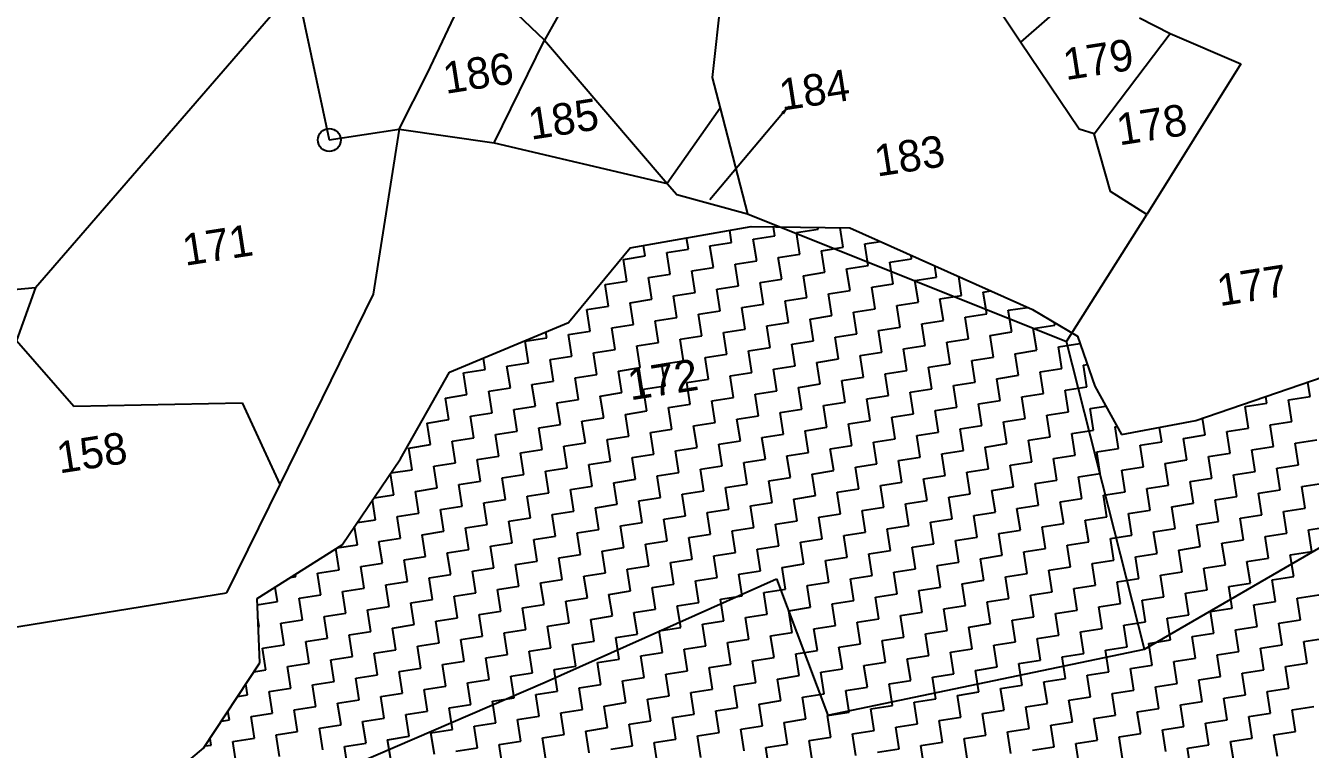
# Model space of a CAD drawing. Header units: metres. Extents: x 288488 to 290462, y 1999122 to 2001536.
# Drawn here: x 289636.4 to 289927.2, y 2000013.4 to 2000177.1 of the extents above; entities that cross this region are included whole.
import ezdxf
from ezdxf.enums import TextEntityAlignment as Align

# ---------------------------------------------------------------- set-up
doc = ezdxf.new("R2010")
doc.units = ezdxf.units.M
doc.header["$MEASUREMENT"] = 0
for name, color, linetype in [('POLY_HATCH', 12, 'Continuous'), ('POLY_PARCEL', 6, 'Continuous'), ('TEXT_PARCEL', 7, 'Continuous')]:
    doc.layers.add(name, color=color, linetype=linetype)
doc.styles.add('TEXT_MAP', font='')
doc.styles.get('TEXT_MAP').set_extended_font_data('Kruti Dev 050')

msp = doc.modelspace()

# ---------------------------------------------------------------- linework, layer by layer
msp.add_line((289807.75, 2000157.26), (289791.3, 2000137.7))
msp.add_circle((289705.14, 2000151.24), 2.58)
msp.add_solid([(289807.44, 2000157.52), (289809.31, 2000159.11), (289808.06, 2000157)])
at = {"layer": 'POLY_HATCH'}
for p, q in [((289773.21, 2000126.86), (289800.66, 2000131.68)), ((289800.66, 2000131.68), (289822.94, 2000131.35)), ((289822.94, 2000131.35), (289864.31, 2000112.87)), ((289759.3, 2000109.9), (289773.21, 2000126.86)), ((289864.31, 2000112.87), (289874.46, 2000106.86)), ((289732.32, 2000098.66), (289759.3, 2000109.9)), ((289874.46, 2000106.86), (289878.39, 2000095.55)), ((289721.27, 2000079.06), (289732.32, 2000098.66)), ((289901.29, 2000087.74), (289930.11, 2000097.64)), ((289878.39, 2000095.55), (289884.43, 2000084.57)), ((289884.43, 2000084.57), (289901.29, 2000087.74)), ((289708.03, 2000059.66), (289721.27, 2000079.06)), ((289688.78, 2000047.45), (289708.03, 2000059.66)), ((289689.42, 2000032.92), (289688.78, 2000047.45)), ((289676.7, 2000013.6), (289689.42, 2000032.92)), ((289656.53, 1999996.92), (289676.7, 2000013.6))]:
    msp.add_line(p, q, dxfattribs=at)
at = {"layer": 'POLY_HATCH', "linetype": 'Continuous'}
for p, q in [((289796.21, 2000128.04), (289795.78, 2000130.82)), ((289806.01, 2000129.56), (289805.7, 2000131.6)), ((289810.92, 2000130.33), (289815.82, 2000131.09)), ((289815.82, 2000131.09), (289815.76, 2000131.46)), ((289821.48, 2000126.95), (289820.79, 2000131.38)), ((289786.41, 2000126.51), (289786.01, 2000129.11)), ((289791.31, 2000127.27), (289796.21, 2000128.04)), ((289801.11, 2000128.8), (289806.01, 2000129.56)), ((289801.88, 2000123.9), (289801.11, 2000128.8)), ((289811.68, 2000125.42), (289810.92, 2000130.33)), ((289826.38, 2000127.71), (289829.87, 2000128.26)), ((289827.14, 2000122.81), (289826.38, 2000127.71)), ((289771.71, 2000124.22), (289776.61, 2000124.99)), ((289776.61, 2000124.99), (289776.23, 2000127.39)), ((289781.51, 2000125.75), (289786.41, 2000126.51)), ((289782.27, 2000120.85), (289781.51, 2000125.75)), ((289792.07, 2000122.37), (289791.31, 2000127.27)), ((289806.78, 2000124.66), (289811.68, 2000125.42)), ((289807.54, 2000119.76), (289806.78, 2000124.66)), ((289816.58, 2000126.19), (289821.48, 2000126.95)), ((289817.34, 2000121.29), (289816.58, 2000126.19)), ((289836.95, 2000124.34), (289836.82, 2000125.15)), ((289772.47, 2000119.32), (289771.71, 2000124.22)), ((289787.17, 2000121.61), (289792.07, 2000122.37)), ((289796.98, 2000123.14), (289801.88, 2000123.9)), ((289797.74, 2000118.24), (289796.98, 2000123.14)), ((289822.24, 2000122.05), (289827.14, 2000122.81)), ((289823.01, 2000117.15), (289822.24, 2000122.05)), ((289832.04, 2000123.58), (289836.95, 2000124.34)), ((289832.81, 2000118.67), (289832.04, 2000123.58)), ((289842.61, 2000120.2), (289842.21, 2000122.74)), ((289767.57, 2000118.56), (289772.47, 2000119.32)), ((289777.37, 2000120.09), (289782.27, 2000120.85)), ((289778.13, 2000115.18), (289777.37, 2000120.09)), ((289787.94, 2000116.71), (289787.17, 2000121.61)), ((289802.64, 2000119), (289807.54, 2000119.76)), ((289803.4, 2000114.1), (289802.64, 2000119)), ((289812.44, 2000120.52), (289817.34, 2000121.29)), ((289813.2, 2000115.62), (289812.44, 2000120.52)), ((289837.71, 2000119.44), (289842.61, 2000120.2)), ((289838.47, 2000114.54), (289837.71, 2000119.44)), ((289848.27, 2000116.06), (289847.61, 2000120.33)), ((289768.33, 2000113.66), (289767.57, 2000118.56)), ((289783.04, 2000115.95), (289787.94, 2000116.71)), ((289783.8, 2000111.05), (289783.04, 2000115.95)), ((289792.84, 2000117.47), (289797.74, 2000118.24)), ((289793.6, 2000112.57), (289792.84, 2000117.47)), ((289818.1, 2000116.39), (289823.01, 2000117.15)), ((289818.87, 2000111.49), (289818.1, 2000116.39)), ((289827.91, 2000117.91), (289832.81, 2000118.67)), ((289828.67, 2000113.01), (289827.91, 2000117.91)), ((289843.37, 2000115.3), (289848.27, 2000116.06)), ((289853.17, 2000116.82), (289854.86, 2000117.09)), ((289853.94, 2000111.92), (289853.17, 2000116.82)), ((289763.43, 2000112.9), (289768.33, 2000113.66)), ((289773.23, 2000114.42), (289778.13, 2000115.18)), ((289774, 2000109.52), (289773.23, 2000114.42)), ((289798.5, 2000113.33), (289803.4, 2000114.1)), ((289799.26, 2000108.43), (289798.5, 2000113.33)), ((289808.3, 2000114.86), (289813.2, 2000115.62)), ((289809.07, 2000109.96), (289808.3, 2000114.86)), ((289833.57, 2000113.77), (289838.47, 2000114.54)), ((289834.33, 2000108.87), (289833.57, 2000113.77)), ((289844.13, 2000110.4), (289843.37, 2000115.3)), ((289858.84, 2000112.69), (289863.19, 2000113.36)), ((289764.19, 2000108), (289763.43, 2000112.9)), ((289778.9, 2000110.28), (289783.8, 2000111.05)), ((289779.66, 2000105.38), (289778.9, 2000110.28)), ((289788.7, 2000111.81), (289793.6, 2000112.57)), ((289789.46, 2000106.91), (289788.7, 2000111.81)), ((289813.97, 2000110.72), (289818.87, 2000111.49)), ((289814.73, 2000105.82), (289813.97, 2000110.72)), ((289823.77, 2000112.25), (289828.67, 2000113.01)), ((289824.53, 2000107.35), (289823.77, 2000112.25)), ((289839.23, 2000109.64), (289844.13, 2000110.4)), ((289849.04, 2000111.16), (289853.94, 2000111.92)), ((289849.8, 2000106.26), (289849.04, 2000111.16)), ((289859.6, 2000107.79), (289858.84, 2000112.69)), ((289754.39, 2000106.47), (289754.19, 2000107.77)), ((289759.29, 2000107.23), (289764.19, 2000108)), ((289760.06, 2000102.33), (289759.29, 2000107.23)), ((289769.1, 2000108.76), (289774, 2000109.52)), ((289769.86, 2000103.86), (289769.1, 2000108.76)), ((289794.36, 2000107.67), (289799.26, 2000108.43)), ((289795.13, 2000102.77), (289794.36, 2000107.67)), ((289804.16, 2000109.2), (289809.07, 2000109.96)), ((289804.93, 2000104.3), (289804.16, 2000109.2)), ((289819.63, 2000106.58), (289824.53, 2000107.35)), ((289829.43, 2000108.11), (289834.33, 2000108.87)), ((289830.19, 2000103.21), (289829.43, 2000108.11)), ((289840, 2000104.73), (289839.23, 2000109.64)), ((289854.7, 2000107.02), (289859.6, 2000107.79)), ((289864.5, 2000108.55), (289869.4, 2000109.31)), ((289865.26, 2000103.65), (289864.5, 2000108.55)), ((289869.4, 2000109.31), (289869.31, 2000109.91)), ((289749.49, 2000105.71), (289754.39, 2000106.47)), ((289750.25, 2000100.81), (289749.49, 2000105.71)), ((289774.76, 2000104.62), (289779.66, 2000105.38)), ((289775.52, 2000099.72), (289774.76, 2000104.62)), ((289784.56, 2000106.15), (289789.46, 2000106.91)), ((289785.32, 2000101.24), (289784.56, 2000106.15)), ((289809.83, 2000105.06), (289814.73, 2000105.82)), ((289810.59, 2000100.16), (289809.83, 2000105.06)), ((289820.39, 2000101.68), (289819.63, 2000106.58)), ((289835.1, 2000103.97), (289840, 2000104.73)), ((289844.9, 2000105.5), (289849.8, 2000106.26)), ((289845.66, 2000100.6), (289844.9, 2000105.5)), ((289855.46, 2000102.12), (289854.7, 2000107.02)), ((289870.17, 2000104.41), (289875.05, 2000105.17)), ((289870.93, 2000099.51), (289870.17, 2000104.41)), ((289740.45, 2000099.28), (289740.05, 2000101.88)), ((289755.16, 2000101.57), (289760.06, 2000102.33)), ((289755.92, 2000096.67), (289755.16, 2000101.57)), ((289764.96, 2000103.09), (289769.86, 2000103.86)), ((289765.72, 2000098.19), (289764.96, 2000103.09)), ((289790.22, 2000102.01), (289795.13, 2000102.77)), ((289790.99, 2000097.11), (289790.22, 2000102.01)), ((289800.03, 2000103.53), (289804.93, 2000104.3)), ((289800.79, 2000098.63), (289800.03, 2000103.53)), ((289815.49, 2000100.92), (289820.39, 2000101.68)), ((289825.29, 2000102.45), (289830.19, 2000103.21)), ((289826.06, 2000097.55), (289825.29, 2000102.45)), ((289835.86, 2000099.07), (289835.1, 2000103.97)), ((289850.56, 2000101.36), (289855.46, 2000102.12)), ((289860.36, 2000102.88), (289865.26, 2000103.65)), ((289861.13, 2000097.98), (289860.36, 2000102.88)), ((289735.55, 2000098.52), (289740.45, 2000099.28)), ((289736.31, 2000093.62), (289735.55, 2000098.52)), ((289745.35, 2000100.04), (289750.25, 2000100.81)), ((289746.12, 2000095.14), (289745.35, 2000100.04)), ((289770.62, 2000098.96), (289775.52, 2000099.72)), ((289771.38, 2000094.06), (289770.62, 2000098.96)), ((289780.42, 2000100.48), (289785.32, 2000101.24)), ((289781.19, 2000095.58), (289780.42, 2000100.48)), ((289795.89, 2000097.87), (289800.79, 2000098.63)), ((289805.69, 2000099.39), (289810.59, 2000100.16)), ((289806.45, 2000094.49), (289805.69, 2000099.39)), ((289816.26, 2000096.02), (289815.49, 2000100.92)), ((289830.96, 2000098.31), (289835.86, 2000099.07)), ((289840.76, 2000099.83), (289845.66, 2000100.6)), ((289841.52, 2000094.93), (289840.76, 2000099.83)), ((289851.32, 2000096.46), (289850.56, 2000101.36)), ((289866.03, 2000098.75), (289870.93, 2000099.51)), ((289866.79, 2000093.85), (289866.03, 2000098.75)), ((289875.83, 2000100.27), (289876.7, 2000100.41)), ((289876.59, 2000095.37), (289875.83, 2000100.27)), ((289751.02, 2000095.9), (289755.92, 2000096.67)), ((289751.78, 2000091), (289751.02, 2000095.9)), ((289760.82, 2000097.43), (289765.72, 2000098.19)), ((289761.58, 2000092.53), (289760.82, 2000097.43)), ((289776.28, 2000094.82), (289781.19, 2000095.58)), ((289786.09, 2000096.34), (289790.99, 2000097.11)), ((289786.85, 2000091.44), (289786.09, 2000096.34)), ((289796.65, 2000092.97), (289795.89, 2000097.87)), ((289811.35, 2000095.26), (289816.26, 2000096.02)), ((289821.16, 2000096.78), (289826.06, 2000097.55)), ((289821.92, 2000091.88), (289821.16, 2000096.78)), ((289831.72, 2000093.41), (289830.96, 2000098.31)), ((289846.42, 2000095.7), (289851.32, 2000096.46)), ((289847.19, 2000090.79), (289846.42, 2000095.7)), ((289856.23, 2000097.22), (289861.13, 2000097.98)), ((289856.99, 2000092.32), (289856.23, 2000097.22)), ((289927.13, 2000093.2), (289926.62, 2000096.44)), ((289731.41, 2000092.85), (289736.31, 2000093.62)), ((289732.18, 2000087.95), (289731.41, 2000092.85)), ((289741.22, 2000094.38), (289746.12, 2000095.14)), ((289741.98, 2000089.48), (289741.22, 2000094.38)), ((289766.48, 2000093.29), (289771.38, 2000094.06)), ((289767.25, 2000088.39), (289766.48, 2000093.29)), ((289777.05, 2000089.92), (289776.28, 2000094.82)), ((289791.75, 2000092.21), (289796.65, 2000092.97)), ((289801.55, 2000093.73), (289806.45, 2000094.49)), ((289802.32, 2000088.83), (289801.55, 2000093.73)), ((289812.12, 2000090.36), (289811.35, 2000095.26)), ((289826.82, 2000092.64), (289831.72, 2000093.41)), ((289836.62, 2000094.17), (289841.52, 2000094.93)), ((289837.38, 2000089.27), (289836.62, 2000094.17)), ((289861.89, 2000093.08), (289866.79, 2000093.85)), ((289862.65, 2000088.18), (289861.89, 2000093.08)), ((289871.69, 2000094.61), (289876.59, 2000095.37)), ((289872.45, 2000089.71), (289871.69, 2000094.61)), ((289917.32, 2000091.67), (289917.09, 2000093.17)), ((289922.23, 2000092.43), (289927.13, 2000093.2)), ((289746.88, 2000090.24), (289751.78, 2000091)), ((289747.64, 2000085.34), (289746.88, 2000090.24)), ((289756.68, 2000091.77), (289761.58, 2000092.53)), ((289757.44, 2000086.87), (289756.68, 2000091.77)), ((289772.15, 2000089.15), (289777.05, 2000089.92)), ((289781.95, 2000090.68), (289786.85, 2000091.44)), ((289782.71, 2000085.78), (289781.95, 2000090.68)), ((289792.51, 2000087.3), (289791.75, 2000092.21)), ((289807.22, 2000089.59), (289812.12, 2000090.36)), ((289817.02, 2000091.12), (289821.92, 2000091.88)), ((289817.78, 2000086.22), (289817.02, 2000091.12)), ((289827.58, 2000087.74), (289826.82, 2000092.64)), ((289842.29, 2000090.03), (289847.19, 2000090.79)), ((289843.05, 2000085.13), (289842.29, 2000090.03)), ((289852.09, 2000091.56), (289856.99, 2000092.32)), ((289852.85, 2000086.66), (289852.09, 2000091.56)), ((289877.35, 2000090.47), (289880.88, 2000091.02)), ((289878.12, 2000085.57), (289877.35, 2000090.47)), ((289912.42, 2000090.91), (289917.32, 2000091.67)), ((289913.19, 2000086.01), (289912.42, 2000090.91)), ((289922.99, 2000087.53), (289922.23, 2000092.43)), ((289727.28, 2000087.19), (289732.18, 2000087.95)), ((289728.04, 2000082.29), (289727.28, 2000087.19)), ((289737.08, 2000088.72), (289741.98, 2000089.48)), ((289737.84, 2000083.81), (289737.08, 2000088.72)), ((289752.54, 2000086.1), (289757.44, 2000086.87)), ((289762.34, 2000087.63), (289767.25, 2000088.39)), ((289763.11, 2000082.73), (289762.34, 2000087.63)), ((289772.91, 2000084.25), (289772.15, 2000089.15)), ((289787.61, 2000086.54), (289792.51, 2000087.3)), ((289797.41, 2000088.07), (289802.32, 2000088.83)), ((289798.18, 2000083.17), (289797.41, 2000088.07)), ((289807.98, 2000084.69), (289807.22, 2000089.59)), ((289822.68, 2000086.98), (289827.58, 2000087.74)), ((289823.44, 2000082.08), (289822.68, 2000086.98)), ((289832.48, 2000088.51), (289837.38, 2000089.27)), ((289833.25, 2000083.61), (289832.48, 2000088.51)), ((289857.75, 2000087.42), (289862.65, 2000088.18)), ((289858.51, 2000082.52), (289857.75, 2000087.42)), ((289867.55, 2000088.94), (289872.45, 2000089.71)), ((289868.32, 2000084.04), (289867.55, 2000088.94)), ((289903.38, 2000084.48), (289902.8, 2000088.25)), ((289918.09, 2000086.77), (289922.99, 2000087.53)), ((289742.74, 2000084.58), (289747.64, 2000085.34)), ((289743.5, 2000079.68), (289742.74, 2000084.58)), ((289753.31, 2000081.2), (289752.54, 2000086.1)), ((289768.01, 2000083.49), (289772.91, 2000084.25)), ((289777.81, 2000085.02), (289782.71, 2000085.78)), ((289778.57, 2000080.12), (289777.81, 2000085.02)), ((289788.38, 2000081.64), (289787.61, 2000086.54)), ((289803.08, 2000083.93), (289807.98, 2000084.69)), ((289812.88, 2000085.45), (289817.78, 2000086.22)), ((289813.64, 2000080.55), (289812.88, 2000085.45)), ((289838.15, 2000084.37), (289843.05, 2000085.13)), ((289838.91, 2000079.47), (289838.15, 2000084.37)), ((289847.95, 2000085.89), (289852.85, 2000086.66)), ((289848.71, 2000080.99), (289847.95, 2000085.89)), ((289863.41, 2000083.28), (289868.32, 2000084.04)), ((289873.22, 2000084.81), (289878.12, 2000085.57)), ((289873.98, 2000079.91), (289873.22, 2000084.81)), ((289883.02, 2000086.33), (289883.43, 2000086.4)), ((289883.78, 2000081.43), (289883.02, 2000086.33)), ((289893.58, 2000082.96), (289893.08, 2000086.2)), ((289898.48, 2000083.72), (289903.38, 2000084.48)), ((289908.29, 2000085.25), (289913.19, 2000086.01)), ((289909.05, 2000080.34), (289908.29, 2000085.25)), ((289918.85, 2000081.87), (289918.09, 2000086.77)), ((289723.14, 2000081.53), (289728.04, 2000082.29)), ((289723.9, 2000076.63), (289723.14, 2000081.53)), ((289732.94, 2000083.05), (289737.84, 2000083.81)), ((289733.7, 2000078.15), (289732.94, 2000083.05)), ((289748.41, 2000080.44), (289753.31, 2000081.2)), ((289758.21, 2000081.96), (289763.11, 2000082.73)), ((289758.97, 2000077.06), (289758.21, 2000081.96)), ((289768.77, 2000078.59), (289768.01, 2000083.49)), ((289783.47, 2000080.88), (289788.38, 2000081.64)), ((289793.28, 2000082.4), (289798.18, 2000083.17)), ((289794.04, 2000077.5), (289793.28, 2000082.4)), ((289803.84, 2000079.03), (289803.08, 2000083.93)), ((289818.54, 2000081.32), (289823.44, 2000082.08)), ((289819.31, 2000076.42), (289818.54, 2000081.32)), ((289828.35, 2000082.84), (289833.25, 2000083.61)), ((289829.11, 2000077.94), (289828.35, 2000082.84)), ((289853.61, 2000081.76), (289858.51, 2000082.52)), ((289854.38, 2000076.85), (289853.61, 2000081.76)), ((289864.18, 2000078.38), (289863.41, 2000083.28)), ((289878.88, 2000080.67), (289883.78, 2000081.43)), ((289888.68, 2000082.19), (289893.58, 2000082.96)), ((289889.44, 2000077.29), (289888.68, 2000082.19)), ((289899.25, 2000078.82), (289898.48, 2000083.72)), ((289913.95, 2000081.11), (289918.85, 2000081.87)), ((289914.71, 2000076.21), (289913.95, 2000081.11)), ((289923.75, 2000082.63), (289928.65, 2000083.4)), ((289924.51, 2000077.73), (289923.75, 2000082.63)), ((289728.8, 2000077.39), (289733.7, 2000078.15)), ((289738.6, 2000078.91), (289743.5, 2000079.68)), ((289739.37, 2000074.01), (289738.6, 2000078.91)), ((289749.17, 2000075.54), (289748.41, 2000080.44)), ((289763.87, 2000077.83), (289768.77, 2000078.59)), ((289773.67, 2000079.35), (289778.57, 2000080.12)), ((289774.44, 2000074.45), (289773.67, 2000079.35)), ((289784.24, 2000075.98), (289783.47, 2000080.88)), ((289798.94, 2000078.27), (289803.84, 2000079.03)), ((289799.7, 2000073.36), (289798.94, 2000078.27)), ((289808.74, 2000079.79), (289813.64, 2000080.55)), ((289809.5, 2000074.89), (289808.74, 2000079.79)), ((289834.01, 2000078.7), (289838.91, 2000079.47)), ((289834.77, 2000073.8), (289834.01, 2000078.7)), ((289843.81, 2000080.23), (289848.71, 2000080.99)), ((289844.57, 2000075.33), (289843.81, 2000080.23)), ((289859.28, 2000077.62), (289864.18, 2000078.38)), ((289869.08, 2000079.14), (289873.98, 2000079.91)), ((289869.84, 2000074.24), (289869.08, 2000079.14)), ((289879.64, 2000075.77), (289878.88, 2000080.67)), ((289894.35, 2000078.06), (289899.25, 2000078.82)), ((289904.15, 2000079.58), (289909.05, 2000080.34)), ((289904.91, 2000074.68), (289904.15, 2000079.58)), ((289719.76, 2000070.96), (289719.02, 2000075.76)), ((289719.1, 2000075.88), (289723.9, 2000076.63)), ((289729.56, 2000072.49), (289728.8, 2000077.39)), ((289744.27, 2000074.78), (289749.17, 2000075.54)), ((289754.07, 2000076.3), (289758.97, 2000077.06)), ((289754.83, 2000071.4), (289754.07, 2000076.3)), ((289764.63, 2000072.93), (289763.87, 2000077.83)), ((289779.34, 2000075.21), (289784.24, 2000075.98)), ((289789.14, 2000076.74), (289794.04, 2000077.5)), ((289789.9, 2000071.84), (289789.14, 2000076.74)), ((289814.41, 2000075.65), (289819.31, 2000076.42)), ((289815.17, 2000070.75), (289814.41, 2000075.65)), ((289824.21, 2000077.18), (289829.11, 2000077.94)), ((289824.97, 2000072.28), (289824.21, 2000077.18)), ((289839.67, 2000074.57), (289844.57, 2000075.33)), ((289849.47, 2000076.09), (289854.38, 2000076.85)), ((289850.24, 2000071.19), (289849.47, 2000076.09)), ((289860.04, 2000072.72), (289859.28, 2000077.62)), ((289874.74, 2000075), (289879.64, 2000075.77)), ((289884.54, 2000076.53), (289889.44, 2000077.29)), ((289885.31, 2000071.63), (289884.54, 2000076.53)), ((289895.11, 2000073.16), (289894.35, 2000078.06)), ((289909.81, 2000075.44), (289914.71, 2000076.21)), ((289910.57, 2000070.54), (289909.81, 2000075.44)), ((289919.61, 2000076.97), (289924.51, 2000077.73)), ((289920.38, 2000072.07), (289919.61, 2000076.97)), ((289724.66, 2000071.72), (289729.56, 2000072.49)), ((289734.47, 2000073.25), (289739.37, 2000074.01)), ((289735.23, 2000068.35), (289734.47, 2000073.25)), ((289745.03, 2000069.87), (289744.27, 2000074.78)), ((289759.73, 2000072.16), (289764.63, 2000072.93)), ((289769.53, 2000073.69), (289774.44, 2000074.45)), ((289770.3, 2000068.79), (289769.53, 2000073.69)), ((289780.1, 2000070.31), (289779.34, 2000075.21)), ((289794.8, 2000072.6), (289799.7, 2000073.36)), ((289795.56, 2000067.7), (289794.8, 2000072.6)), ((289804.6, 2000074.13), (289809.5, 2000074.89)), ((289805.37, 2000069.23), (289804.6, 2000074.13)), ((289829.87, 2000073.04), (289834.77, 2000073.8)), ((289830.63, 2000068.14), (289829.87, 2000073.04)), ((289840.44, 2000069.67), (289839.67, 2000074.57)), ((289855.14, 2000071.95), (289860.04, 2000072.72)), ((289864.94, 2000073.48), (289869.84, 2000074.24)), ((289865.7, 2000068.58), (289864.94, 2000073.48)), ((289875.5, 2000070.1), (289874.74, 2000075)), ((289890.21, 2000072.39), (289895.11, 2000073.16)), ((289890.97, 2000067.49), (289890.21, 2000072.39)), ((289900.01, 2000073.92), (289904.91, 2000074.68)), ((289900.77, 2000069.02), (289900.01, 2000073.92)), ((289925.28, 2000072.83), (289930.18, 2000073.59)), ((289926.04, 2000067.93), (289925.28, 2000072.83)), ((289715.62, 2000065.3), (289714.93, 2000069.77)), ((289715.26, 2000070.26), (289719.76, 2000070.96)), ((289725.43, 2000066.82), (289724.66, 2000071.72)), ((289740.13, 2000069.11), (289745.03, 2000069.87)), ((289749.93, 2000070.64), (289754.83, 2000071.4)), ((289750.69, 2000065.74), (289749.93, 2000070.64)), ((289760.5, 2000067.26), (289759.73, 2000072.16)), ((289775.2, 2000069.55), (289780.1, 2000070.31)), ((289775.96, 2000064.65), (289775.2, 2000069.55)), ((289785, 2000071.08), (289789.9, 2000071.84)), ((289785.76, 2000066.18), (289785, 2000071.08)), ((289810.27, 2000069.99), (289815.17, 2000070.75)), ((289811.03, 2000065.09), (289810.27, 2000069.99)), ((289820.07, 2000071.51), (289824.97, 2000072.28)), ((289820.83, 2000066.61), (289820.07, 2000071.51)), ((289835.53, 2000068.9), (289840.44, 2000069.67)), ((289845.34, 2000070.43), (289850.24, 2000071.19)), ((289846.1, 2000065.53), (289845.34, 2000070.43)), ((289855.9, 2000067.05), (289855.14, 2000071.95)), ((289870.6, 2000069.34), (289875.5, 2000070.1)), ((289880.41, 2000070.87), (289885.31, 2000071.63)), ((289881.17, 2000065.97), (289880.41, 2000070.87)), ((289905.67, 2000069.78), (289910.57, 2000070.54)), ((289906.44, 2000064.88), (289905.67, 2000069.78)), ((289915.47, 2000071.31), (289920.38, 2000072.07)), ((289916.24, 2000066.4), (289915.47, 2000071.31)), ((289720.53, 2000066.06), (289725.43, 2000066.82)), ((289730.33, 2000067.59), (289735.23, 2000068.35)), ((289731.09, 2000062.69), (289730.33, 2000067.59)), ((289740.89, 2000064.21), (289740.13, 2000069.11)), ((289755.59, 2000066.5), (289760.5, 2000067.26)), ((289765.4, 2000068.02), (289770.3, 2000068.79)), ((289766.16, 2000063.12), (289765.4, 2000068.02)), ((289790.66, 2000066.94), (289795.56, 2000067.7)), ((289791.43, 2000062.04), (289790.66, 2000066.94)), ((289800.47, 2000068.46), (289805.37, 2000069.23)), ((289801.23, 2000063.56), (289800.47, 2000068.46)), ((289815.93, 2000065.85), (289820.83, 2000066.61)), ((289825.73, 2000067.38), (289830.63, 2000068.14)), ((289826.5, 2000062.48), (289825.73, 2000067.38)), ((289836.3, 2000064), (289835.53, 2000068.9)), ((289851, 2000066.29), (289855.9, 2000067.05)), ((289860.8, 2000067.82), (289865.7, 2000068.58)), ((289861.56, 2000062.91), (289860.8, 2000067.82)), ((289871.37, 2000064.44), (289870.6, 2000069.34)), ((289886.07, 2000066.73), (289890.97, 2000067.49)), ((289886.83, 2000061.83), (289886.07, 2000066.73)), ((289895.87, 2000068.25), (289900.77, 2000069.02)), ((289896.63, 2000063.35), (289895.87, 2000068.25)), ((289921.14, 2000067.17), (289926.04, 2000067.93)), ((289921.9, 2000062.27), (289921.14, 2000067.17)), ((289711.49, 2000059.63), (289710.84, 2000063.78)), ((289711.43, 2000064.64), (289715.62, 2000065.3)), ((289721.29, 2000061.16), (289720.53, 2000066.06)), ((289735.99, 2000063.45), (289740.89, 2000064.21)), ((289745.79, 2000064.97), (289750.69, 2000065.74)), ((289746.56, 2000060.07), (289745.79, 2000064.97)), ((289756.36, 2000061.6), (289755.59, 2000066.5)), ((289771.06, 2000063.89), (289775.96, 2000064.65)), ((289771.82, 2000058.99), (289771.06, 2000063.89)), ((289780.86, 2000065.41), (289785.76, 2000066.18)), ((289781.62, 2000060.51), (289780.86, 2000065.41)), ((289806.13, 2000064.33), (289811.03, 2000065.09)), ((289806.89, 2000059.42), (289806.13, 2000064.33)), ((289816.69, 2000060.95), (289815.93, 2000065.85)), ((289831.4, 2000063.24), (289836.3, 2000064)), ((289841.2, 2000064.76), (289846.1, 2000065.53)), ((289841.96, 2000059.86), (289841.2, 2000064.76)), ((289851.76, 2000061.39), (289851, 2000066.29)), ((289866.47, 2000063.68), (289871.37, 2000064.44)), ((289867.23, 2000058.78), (289866.47, 2000063.68)), ((289876.27, 2000065.2), (289881.17, 2000065.97)), ((289877.03, 2000060.3), (289876.27, 2000065.2)), ((289901.53, 2000064.12), (289906.44, 2000064.88)), ((289902.3, 2000059.22), (289901.53, 2000064.12)), ((289911.34, 2000065.64), (289916.24, 2000066.4)), ((289912.1, 2000060.74), (289911.34, 2000065.64)), ((289926.8, 2000063.03), (289931.7, 2000063.79)), ((289716.39, 2000060.4), (289721.29, 2000061.16)), ((289726.19, 2000061.92), (289731.09, 2000062.69)), ((289726.95, 2000057.02), (289726.19, 2000061.92)), ((289736.75, 2000058.55), (289735.99, 2000063.45)), ((289751.46, 2000060.84), (289756.36, 2000061.6)), ((289752.22, 2000055.93), (289751.46, 2000060.84)), ((289761.26, 2000062.36), (289766.16, 2000063.12)), ((289762.02, 2000057.46), (289761.26, 2000062.36)), ((289786.53, 2000061.27), (289791.43, 2000062.04)), ((289787.29, 2000056.37), (289786.53, 2000061.27)), ((289796.33, 2000062.8), (289801.23, 2000063.56)), ((289797.09, 2000057.9), (289796.33, 2000062.8)), ((289811.79, 2000060.19), (289816.69, 2000060.95)), ((289821.59, 2000061.71), (289826.5, 2000062.48)), ((289822.36, 2000056.81), (289821.59, 2000061.71)), ((289832.16, 2000058.34), (289831.4, 2000063.24)), ((289846.86, 2000060.63), (289851.76, 2000061.39)), ((289856.66, 2000062.15), (289861.56, 2000062.91)), ((289857.43, 2000057.25), (289856.66, 2000062.15)), ((289881.93, 2000061.07), (289886.83, 2000061.83)), ((289882.69, 2000056.16), (289881.93, 2000061.07)), ((289891.73, 2000062.59), (289896.63, 2000063.35)), ((289892.5, 2000057.69), (289891.73, 2000062.59)), ((289907.2, 2000059.98), (289912.1, 2000060.74)), ((289917, 2000061.5), (289921.9, 2000062.27)), ((289917.76, 2000056.6), (289917, 2000061.5)), ((289927.57, 2000058.13), (289926.8, 2000063.03)), ((289707.35, 2000053.97), (289706.6, 2000058.76)), ((289706.85, 2000058.91), (289711.49, 2000059.63)), ((289717.15, 2000055.5), (289716.39, 2000060.4)), ((289731.85, 2000057.78), (289736.75, 2000058.55)), ((289732.62, 2000052.88), (289731.85, 2000057.78)), ((289741.65, 2000059.31), (289746.56, 2000060.07)), ((289742.42, 2000054.41), (289741.65, 2000059.31)), ((289766.92, 2000058.22), (289771.82, 2000058.99)), ((289767.68, 2000053.32), (289766.92, 2000058.22)), ((289776.72, 2000059.75), (289781.62, 2000060.51)), ((289777.49, 2000054.85), (289776.72, 2000059.75)), ((289792.19, 2000057.14), (289797.09, 2000057.9)), ((289801.99, 2000058.66), (289806.89, 2000059.42)), ((289802.75, 2000053.76), (289801.99, 2000058.66)), ((289812.56, 2000055.29), (289811.79, 2000060.19)), ((289827.26, 2000057.58), (289832.16, 2000058.34)), ((289837.06, 2000059.1), (289841.96, 2000059.86)), ((289837.82, 2000054.2), (289837.06, 2000059.1)), ((289847.62, 2000055.73), (289846.86, 2000060.63)), ((289862.33, 2000058.01), (289867.23, 2000058.78)), ((289863.09, 2000053.11), (289862.33, 2000058.01)), ((289872.13, 2000059.54), (289877.03, 2000060.3)), ((289872.89, 2000054.64), (289872.13, 2000059.54)), ((289897.4, 2000058.45), (289902.3, 2000059.22)), ((289898.16, 2000053.55), (289897.4, 2000058.45)), ((289907.96, 2000055.08), (289907.2, 2000059.98)), ((289922.66, 2000057.37), (289927.57, 2000058.13)), ((289712.25, 2000054.73), (289717.15, 2000055.5)), ((289722.05, 2000056.26), (289726.95, 2000057.02)), ((289722.81, 2000051.36), (289722.05, 2000056.26)), ((289747.32, 2000055.17), (289752.22, 2000055.93)), ((289748.08, 2000050.27), (289747.32, 2000055.17)), ((289757.12, 2000056.7), (289762.02, 2000057.46)), ((289757.88, 2000051.8), (289757.12, 2000056.7)), ((289782.39, 2000055.61), (289787.29, 2000056.37)), ((289783.15, 2000050.71), (289782.39, 2000055.61)), ((289792.95, 2000052.24), (289792.19, 2000057.14)), ((289807.65, 2000054.52), (289812.56, 2000055.29)), ((289817.46, 2000056.05), (289822.36, 2000056.81)), ((289818.22, 2000051.15), (289817.46, 2000056.05)), ((289828.02, 2000052.67), (289827.26, 2000057.58)), ((289842.72, 2000054.96), (289847.62, 2000055.73)), ((289843.49, 2000050.06), (289842.72, 2000054.96)), ((289852.53, 2000056.49), (289857.43, 2000057.25)), ((289853.29, 2000051.59), (289852.53, 2000056.49)), ((289877.79, 2000055.4), (289882.69, 2000056.16)), ((289878.56, 2000050.5), (289877.79, 2000055.4)), ((289887.59, 2000056.93), (289892.5, 2000057.69)), ((289888.36, 2000052.03), (289887.59, 2000056.93)), ((289903.06, 2000054.31), (289907.96, 2000055.08)), ((289912.86, 2000055.84), (289917.76, 2000056.6)), ((289913.63, 2000050.94), (289912.86, 2000055.84)), ((289923.43, 2000052.46), (289922.66, 2000057.37)), ((289696.36, 2000052.26), (289697.55, 2000052.44)), ((289697.55, 2000052.44), (289697.47, 2000052.96)), ((289702.45, 2000053.21), (289707.35, 2000053.97)), ((289703.21, 2000048.31), (289702.45, 2000053.21)), ((289713.01, 2000049.83), (289712.25, 2000054.73)), ((289727.71, 2000052.12), (289732.62, 2000052.88)), ((289728.48, 2000047.22), (289727.71, 2000052.12)), ((289737.52, 2000053.65), (289742.42, 2000054.41)), ((289738.28, 2000048.75), (289737.52, 2000053.65)), ((289762.78, 2000052.56), (289767.68, 2000053.32)), ((289763.55, 2000047.66), (289762.78, 2000052.56)), ((289772.59, 2000054.09), (289777.49, 2000054.85)), ((289773.35, 2000049.18), (289772.59, 2000054.09)), ((289788.05, 2000051.47), (289792.95, 2000052.24)), ((289797.85, 2000053), (289802.75, 2000053.76)), ((289798.62, 2000048.1), (289797.85, 2000053)), ((289808.42, 2000049.62), (289807.65, 2000054.52)), ((289823.12, 2000051.91), (289828.02, 2000052.67)), ((289832.92, 2000053.44), (289837.82, 2000054.2)), ((289833.68, 2000048.54), (289832.92, 2000053.44)), ((289858.19, 2000052.35), (289863.09, 2000053.11)), ((289858.95, 2000047.45), (289858.19, 2000052.35)), ((289867.99, 2000053.88), (289872.89, 2000054.64)), ((289868.75, 2000048.97), (289867.99, 2000053.88)), ((289883.46, 2000051.26), (289888.36, 2000052.03)), ((289893.26, 2000052.79), (289898.16, 2000053.55)), ((289894.02, 2000047.89), (289893.26, 2000052.79)), ((289903.82, 2000049.41), (289903.06, 2000054.31)), ((289918.53, 2000051.7), (289923.43, 2000052.46)), ((289693.41, 2000046.78), (289692.9, 2000050.06)), ((289708.11, 2000049.07), (289713.01, 2000049.83)), ((289708.87, 2000044.17), (289708.11, 2000049.07)), ((289717.91, 2000050.59), (289722.81, 2000051.36)), ((289718.68, 2000045.69), (289717.91, 2000050.59)), ((289743.18, 2000049.51), (289748.08, 2000050.27)), ((289743.94, 2000044.61), (289743.18, 2000049.51)), ((289752.98, 2000051.03), (289757.88, 2000051.8)), ((289753.74, 2000046.13), (289752.98, 2000051.03)), ((289768.45, 2000048.42), (289773.35, 2000049.18)), ((289778.25, 2000049.95), (289783.15, 2000050.71)), ((289779.01, 2000045.05), (289778.25, 2000049.95)), ((289788.81, 2000046.57), (289788.05, 2000051.47)), ((289803.52, 2000048.86), (289808.42, 2000049.62)), ((289813.32, 2000050.39), (289818.22, 2000051.15)), ((289814.08, 2000045.48), (289813.32, 2000050.39)), ((289823.88, 2000047.01), (289823.12, 2000051.91)), ((289838.59, 2000049.3), (289843.49, 2000050.06)), ((289839.35, 2000044.4), (289838.59, 2000049.3)), ((289848.39, 2000050.82), (289853.29, 2000051.59)), ((289849.15, 2000045.92), (289848.39, 2000050.82)), ((289873.66, 2000049.74), (289878.56, 2000050.5)), ((289874.42, 2000044.84), (289873.66, 2000049.74)), ((289884.22, 2000046.36), (289883.46, 2000051.26)), ((289898.92, 2000048.65), (289903.82, 2000049.41)), ((289908.72, 2000050.18), (289913.63, 2000050.94)), ((289909.49, 2000045.28), (289908.72, 2000050.18)), ((289919.29, 2000046.8), (289918.53, 2000051.7)), ((289688.84, 2000046.07), (289693.41, 2000046.78)), ((289698.31, 2000047.54), (289703.21, 2000048.31)), ((289699.07, 2000042.64), (289698.31, 2000047.54)), ((289723.58, 2000046.46), (289728.48, 2000047.22)), ((289724.34, 2000041.56), (289723.58, 2000046.46)), ((289733.38, 2000047.98), (289738.28, 2000048.75)), ((289734.14, 2000043.08), (289733.38, 2000047.98)), ((289758.65, 2000046.9), (289763.55, 2000047.66)), ((289759.41, 2000041.99), (289758.65, 2000046.9)), ((289769.21, 2000043.52), (289768.45, 2000048.42)), ((289783.91, 2000045.81), (289788.81, 2000046.57)), ((289793.71, 2000047.33), (289798.62, 2000048.1)), ((289794.48, 2000042.43), (289793.71, 2000047.33)), ((289804.28, 2000043.96), (289803.52, 2000048.86)), ((289818.98, 2000046.25), (289823.88, 2000047.01)), ((289819.75, 2000041.35), (289818.98, 2000046.25)), ((289828.78, 2000047.77), (289833.68, 2000048.54)), ((289829.55, 2000042.87), (289828.78, 2000047.77)), ((289854.05, 2000046.69), (289858.95, 2000047.45)), ((289854.81, 2000041.79), (289854.05, 2000046.69)), ((289863.85, 2000048.21), (289868.75, 2000048.97)), ((289864.62, 2000043.31), (289863.85, 2000048.21)), ((289879.32, 2000045.6), (289884.22, 2000046.36)), ((289889.12, 2000047.13), (289894.02, 2000047.89)), ((289889.88, 2000042.22), (289889.12, 2000047.13)), ((289899.69, 2000043.75), (289898.92, 2000048.65)), ((289914.39, 2000046.04), (289919.29, 2000046.8)), ((289924.19, 2000047.56), (289929.09, 2000048.33)), ((289924.95, 2000042.66), (289924.19, 2000047.56)), ((289703.97, 2000043.41), (289708.87, 2000044.17)), ((289704.74, 2000038.5), (289703.97, 2000043.41)), ((289713.77, 2000044.93), (289718.68, 2000045.69)), ((289714.54, 2000040.03), (289713.77, 2000044.93)), ((289739.04, 2000043.84), (289743.94, 2000044.61)), ((289739.8, 2000038.94), (289739.04, 2000043.84)), ((289748.84, 2000045.37), (289753.74, 2000046.13)), ((289749.61, 2000040.47), (289748.84, 2000045.37)), ((289764.31, 2000042.76), (289769.21, 2000043.52)), ((289774.11, 2000044.28), (289779.01, 2000045.05)), ((289774.87, 2000039.38), (289774.11, 2000044.28)), ((289784.68, 2000040.91), (289783.91, 2000045.81)), ((289799.38, 2000043.2), (289804.28, 2000043.96)), ((289809.18, 2000044.72), (289814.08, 2000045.48)), ((289809.94, 2000039.82), (289809.18, 2000044.72)), ((289834.45, 2000043.64), (289839.35, 2000044.4)), ((289835.21, 2000038.73), (289834.45, 2000043.64)), ((289844.25, 2000045.16), (289849.15, 2000045.92)), ((289845.01, 2000040.26), (289844.25, 2000045.16)), ((289859.72, 2000042.55), (289864.62, 2000043.31)), ((289869.52, 2000044.07), (289874.42, 2000044.84)), ((289870.28, 2000039.17), (289869.52, 2000044.07)), ((289880.08, 2000040.7), (289879.32, 2000045.6)), ((289894.78, 2000042.99), (289899.69, 2000043.75)), ((289904.59, 2000044.51), (289909.49, 2000045.28)), ((289905.35, 2000039.61), (289904.59, 2000044.51)), ((289915.15, 2000041.14), (289914.39, 2000046.04)), ((289689.27, 2000041.12), (289688.98, 2000043.01)), ((289689.06, 2000041.08), (289689.27, 2000041.12)), ((289694.17, 2000041.88), (289699.07, 2000042.64)), ((289694.93, 2000036.98), (289694.17, 2000041.88)), ((289719.44, 2000040.79), (289724.34, 2000041.56)), ((289720.2, 2000035.89), (289719.44, 2000040.79)), ((289729.24, 2000042.32), (289734.14, 2000043.08)), ((289730, 2000037.42), (289729.24, 2000042.32)), ((289744.71, 2000039.71), (289749.61, 2000040.47)), ((289754.51, 2000041.23), (289759.41, 2000041.99)), ((289755.27, 2000036.33), (289754.51, 2000041.23)), ((289765.07, 2000037.86), (289764.31, 2000042.76)), ((289779.77, 2000040.15), (289784.68, 2000040.91)), ((289789.58, 2000041.67), (289794.48, 2000042.43)), ((289790.34, 2000036.77), (289789.58, 2000041.67)), ((289800.14, 2000038.3), (289799.38, 2000043.2)), ((289814.84, 2000040.58), (289819.75, 2000041.35)), ((289815.61, 2000035.68), (289814.84, 2000040.58)), ((289824.65, 2000042.11), (289829.55, 2000042.87)), ((289825.41, 2000037.21), (289824.65, 2000042.11)), ((289849.91, 2000041.02), (289854.81, 2000041.79)), ((289850.68, 2000036.12), (289849.91, 2000041.02)), ((289860.48, 2000037.65), (289859.72, 2000042.55)), ((289875.18, 2000039.94), (289880.08, 2000040.7)), ((289884.98, 2000041.46), (289889.88, 2000042.22)), ((289885.75, 2000036.56), (289884.98, 2000041.46)), ((289895.55, 2000038.09), (289894.78, 2000042.99)), ((289910.25, 2000040.37), (289915.15, 2000041.14)), ((289911.01, 2000035.47), (289910.25, 2000040.37)), ((289920.05, 2000041.9), (289924.95, 2000042.66)), ((289920.81, 2000037), (289920.05, 2000041.9)), ((289699.83, 2000037.74), (289704.74, 2000038.5)), ((289700.6, 2000032.84), (289699.83, 2000037.74)), ((289709.64, 2000039.27), (289714.54, 2000040.03)), ((289710.4, 2000034.37), (289709.64, 2000039.27)), ((289734.9, 2000038.18), (289739.8, 2000038.94)), ((289735.67, 2000033.28), (289734.9, 2000038.18)), ((289745.47, 2000034.81), (289744.71, 2000039.71)), ((289760.17, 2000037.09), (289765.07, 2000037.86)), ((289769.97, 2000038.62), (289774.87, 2000039.38)), ((289770.74, 2000033.72), (289769.97, 2000038.62)), ((289780.54, 2000035.24), (289779.77, 2000040.15)), ((289795.24, 2000037.53), (289800.14, 2000038.3)), ((289796, 2000032.63), (289795.24, 2000037.53)), ((289805.04, 2000039.06), (289809.94, 2000039.82)), ((289805.81, 2000034.16), (289805.04, 2000039.06)), ((289830.31, 2000037.97), (289835.21, 2000038.73)), ((289831.07, 2000033.07), (289830.31, 2000037.97)), ((289840.11, 2000039.5), (289845.01, 2000040.26)), ((289840.87, 2000034.6), (289840.11, 2000039.5)), ((289855.58, 2000036.88), (289860.48, 2000037.65)), ((289865.38, 2000038.41), (289870.28, 2000039.17)), ((289866.14, 2000033.51), (289865.38, 2000038.41)), ((289875.94, 2000035.03), (289875.18, 2000039.94)), ((289890.65, 2000037.32), (289895.55, 2000038.09)), ((289900.45, 2000038.85), (289905.35, 2000039.61)), ((289901.21, 2000033.95), (289900.45, 2000038.85)), ((289925.72, 2000037.76), (289930.62, 2000038.52)), ((289926.48, 2000032.86), (289925.72, 2000037.76)), ((289690.03, 2000036.22), (289694.93, 2000036.98)), ((289690.8, 2000031.32), (289690.03, 2000036.22)), ((289715.3, 2000035.13), (289720.2, 2000035.89)), ((289716.06, 2000030.23), (289715.3, 2000035.13)), ((289725.1, 2000036.66), (289730, 2000037.42)), ((289725.86, 2000031.75), (289725.1, 2000036.66)), ((289740.57, 2000034.04), (289745.47, 2000034.81)), ((289750.37, 2000035.57), (289755.27, 2000036.33)), ((289751.13, 2000030.67), (289750.37, 2000035.57)), ((289760.93, 2000032.19), (289760.17, 2000037.09)), ((289775.64, 2000034.48), (289780.54, 2000035.24)), ((289785.44, 2000036.01), (289790.34, 2000036.77)), ((289786.2, 2000031.11), (289785.44, 2000036.01)), ((289810.71, 2000034.92), (289815.61, 2000035.68)), ((289811.47, 2000030.02), (289810.71, 2000034.92)), ((289820.51, 2000036.45), (289825.41, 2000037.21)), ((289821.27, 2000031.54), (289820.51, 2000036.45)), ((289835.97, 2000033.83), (289840.87, 2000034.6)), ((289845.78, 2000035.36), (289850.68, 2000036.12)), ((289846.54, 2000030.46), (289845.78, 2000035.36)), ((289856.34, 2000031.98), (289855.58, 2000036.88)), ((289871.04, 2000034.27), (289875.94, 2000035.03)), ((289880.84, 2000035.8), (289885.75, 2000036.56)), ((289881.61, 2000030.9), (289880.84, 2000035.8)), ((289891.41, 2000032.42), (289890.65, 2000037.32)), ((289906.11, 2000034.71), (289911.01, 2000035.47)), ((289906.87, 2000029.81), (289906.11, 2000034.71)), ((289915.91, 2000036.24), (289920.81, 2000037)), ((289916.68, 2000031.34), (289915.91, 2000036.24)), ((289695.7, 2000032.08), (289700.6, 2000032.84)), ((289696.46, 2000027.18), (289695.7, 2000032.08)), ((289705.5, 2000033.6), (289710.4, 2000034.37)), ((289706.26, 2000028.7), (289705.5, 2000033.6)), ((289720.96, 2000030.99), (289725.86, 2000031.75)), ((289730.77, 2000032.52), (289735.67, 2000033.28)), ((289731.53, 2000027.62), (289730.77, 2000032.52)), ((289741.33, 2000029.14), (289740.57, 2000034.04)), ((289756.03, 2000031.43), (289760.93, 2000032.19)), ((289765.83, 2000032.96), (289770.74, 2000033.72)), ((289766.6, 2000028.05), (289765.83, 2000032.96)), ((289776.4, 2000029.58), (289775.64, 2000034.48)), ((289791.1, 2000031.87), (289796, 2000032.63)), ((289791.87, 2000026.97), (289791.1, 2000031.87)), ((289800.9, 2000033.39), (289805.81, 2000034.16)), ((289801.67, 2000028.49), (289800.9, 2000033.39)), ((289826.17, 2000032.31), (289831.07, 2000033.07)), ((289826.93, 2000027.41), (289826.17, 2000032.31)), ((289836.74, 2000028.93), (289835.97, 2000033.83)), ((289851.44, 2000031.22), (289856.34, 2000031.98)), ((289861.24, 2000032.75), (289866.14, 2000033.51)), ((289862, 2000027.85), (289861.24, 2000032.75)), ((289871.81, 2000029.37), (289871.04, 2000034.27)), ((289886.51, 2000031.66), (289891.41, 2000032.42)), ((289887.27, 2000026.76), (289886.51, 2000031.66)), ((289896.31, 2000033.19), (289901.21, 2000033.95)), ((289897.07, 2000028.28), (289896.31, 2000033.19)), ((289921.58, 2000032.1), (289926.48, 2000032.86)), ((289922.34, 2000027.2), (289921.58, 2000032.1)), ((289688.08, 2000030.89), (289690.8, 2000031.32)), ((289701.36, 2000027.94), (289706.26, 2000028.7)), ((289711.16, 2000029.47), (289716.06, 2000030.23)), ((289711.92, 2000024.56), (289711.16, 2000029.47)), ((289721.73, 2000026.09), (289720.96, 2000030.99)), ((289736.43, 2000028.38), (289741.33, 2000029.14)), ((289746.23, 2000029.9), (289751.13, 2000030.67)), ((289746.99, 2000025), (289746.23, 2000029.9)), ((289756.8, 2000026.53), (289756.03, 2000031.43)), ((289771.5, 2000028.82), (289776.4, 2000029.58)), ((289772.26, 2000023.92), (289771.5, 2000028.82)), ((289781.3, 2000030.34), (289786.2, 2000031.11)), ((289782.06, 2000025.44), (289781.3, 2000030.34)), ((289806.57, 2000029.26), (289811.47, 2000030.02)), ((289807.33, 2000024.36), (289806.57, 2000029.26)), ((289816.37, 2000030.78), (289821.27, 2000031.54)), ((289817.13, 2000025.88), (289816.37, 2000030.78)), ((289831.84, 2000028.17), (289836.74, 2000028.93)), ((289841.64, 2000029.7), (289846.54, 2000030.46)), ((289842.4, 2000024.79), (289841.64, 2000029.7)), ((289852.2, 2000026.32), (289851.44, 2000031.22)), ((289866.9, 2000028.61), (289871.81, 2000029.37)), ((289876.71, 2000030.13), (289881.61, 2000030.9)), ((289877.47, 2000025.23), (289876.71, 2000030.13)), ((289901.97, 2000029.05), (289906.87, 2000029.81)), ((289902.74, 2000024.15), (289901.97, 2000029.05)), ((289911.78, 2000030.57), (289916.68, 2000031.34)), ((289912.54, 2000025.67), (289911.78, 2000030.57)), ((289686.66, 2000025.65), (289686.27, 2000028.14)), ((289691.56, 2000026.41), (289696.46, 2000027.18)), ((289692.32, 2000021.51), (289691.56, 2000026.41)), ((289702.12, 2000023.04), (289701.36, 2000027.94)), ((289716.83, 2000025.33), (289721.73, 2000026.09)), ((289726.63, 2000026.85), (289731.53, 2000027.62)), ((289727.39, 2000021.95), (289726.63, 2000026.85)), ((289737.19, 2000023.48), (289736.43, 2000028.38)), ((289751.9, 2000025.77), (289756.8, 2000026.53)), ((289761.7, 2000027.29), (289766.6, 2000028.05)), ((289762.46, 2000022.39), (289761.7, 2000027.29)), ((289786.96, 2000026.21), (289791.87, 2000026.97)), ((289787.73, 2000021.3), (289786.96, 2000026.21)), ((289796.77, 2000027.73), (289801.67, 2000028.49)), ((289797.53, 2000022.83), (289796.77, 2000027.73)), ((289812.23, 2000025.12), (289817.13, 2000025.88)), ((289822.03, 2000026.64), (289826.93, 2000027.41)), ((289822.8, 2000021.74), (289822.03, 2000026.64)), ((289832.6, 2000023.27), (289831.84, 2000028.17)), ((289847.3, 2000025.56), (289852.2, 2000026.32)), ((289857.1, 2000027.08), (289862, 2000027.85)), ((289857.87, 2000022.18), (289857.1, 2000027.08)), ((289867.67, 2000023.71), (289866.9, 2000028.61)), ((289882.37, 2000026), (289887.27, 2000026.76)), ((289883.13, 2000021.09), (289882.37, 2000026)), ((289892.17, 2000027.52), (289897.07, 2000028.28)), ((289892.93, 2000022.62), (289892.17, 2000027.52)), ((289917.44, 2000026.43), (289922.34, 2000027.2)), ((289918.2, 2000021.53), (289917.44, 2000026.43)), ((289684.4, 2000025.3), (289686.66, 2000025.65)), ((289697.22, 2000022.28), (289702.12, 2000023.04)), ((289707.02, 2000023.8), (289711.92, 2000024.56)), ((289707.79, 2000018.9), (289707.02, 2000023.8)), ((289717.59, 2000020.43), (289716.83, 2000025.33)), ((289732.29, 2000022.72), (289737.19, 2000023.48)), ((289742.09, 2000024.24), (289746.99, 2000025)), ((289742.86, 2000019.34), (289742.09, 2000024.24)), ((289752.66, 2000020.87), (289751.9, 2000025.77)), ((289767.36, 2000023.15), (289772.26, 2000023.92)), ((289768.12, 2000018.25), (289767.36, 2000023.15)), ((289777.16, 2000024.68), (289782.06, 2000025.44)), ((289777.93, 2000019.78), (289777.16, 2000024.68)), ((289802.43, 2000023.59), (289807.33, 2000024.36)), ((289803.19, 2000018.69), (289802.43, 2000023.59)), ((289812.99, 2000020.22), (289812.23, 2000025.12)), ((289827.7, 2000022.51), (289832.6, 2000023.27)), ((289837.5, 2000024.03), (289842.4, 2000024.79)), ((289838.26, 2000019.13), (289837.5, 2000024.03)), ((289848.06, 2000020.66), (289847.3, 2000025.56)), ((289862.77, 2000022.94), (289867.67, 2000023.71)), ((289863.53, 2000018.04), (289862.77, 2000022.94)), ((289872.57, 2000024.47), (289877.47, 2000025.23)), ((289873.33, 2000019.57), (289872.57, 2000024.47)), ((289897.84, 2000023.38), (289902.74, 2000024.15)), ((289898.6, 2000018.48), (289897.84, 2000023.38)), ((289907.64, 2000024.91), (289912.54, 2000025.67)), ((289908.4, 2000020.01), (289907.64, 2000024.91)), ((289923.1, 2000022.3), (289928, 2000023.06)), ((289680.72, 2000019.71), (289682.52, 2000019.99)), ((289682.52, 2000019.99), (289682.21, 2000021.97)), ((289687.42, 2000020.75), (289692.32, 2000021.51)), ((289688.18, 2000015.85), (289687.42, 2000020.75)), ((289697.98, 2000017.38), (289697.22, 2000022.28)), ((289712.69, 2000019.66), (289717.59, 2000020.43)), ((289722.49, 2000021.19), (289727.39, 2000021.95)), ((289723.25, 2000016.29), (289722.49, 2000021.19)), ((289733.05, 2000017.81), (289732.29, 2000022.72)), ((289747.76, 2000020.1), (289752.66, 2000020.87)), ((289748.52, 2000015.2), (289747.76, 2000020.1)), ((289757.56, 2000021.63), (289762.46, 2000022.39)), ((289758.32, 2000016.73), (289757.56, 2000021.63)), ((289782.83, 2000020.54), (289787.73, 2000021.3)), ((289783.59, 2000015.64), (289782.83, 2000020.54)), ((289792.63, 2000022.07), (289797.53, 2000022.83)), ((289793.39, 2000017.17), (289792.63, 2000022.07)), ((289808.09, 2000019.45), (289812.99, 2000020.22)), ((289817.9, 2000020.98), (289822.8, 2000021.74)), ((289818.66, 2000016.08), (289817.9, 2000020.98)), ((289828.46, 2000017.6), (289827.7, 2000022.51)), ((289843.16, 2000019.89), (289848.06, 2000020.66)), ((289852.96, 2000021.42), (289857.87, 2000022.18)), ((289853.73, 2000016.52), (289852.96, 2000021.42)), ((289878.23, 2000020.33), (289883.13, 2000021.09)), ((289878.99, 2000015.43), (289878.23, 2000020.33)), ((289888.03, 2000021.86), (289892.93, 2000022.62)), ((289888.8, 2000016.96), (289888.03, 2000021.86)), ((289903.5, 2000019.25), (289908.4, 2000020.01)), ((289913.3, 2000020.77), (289918.2, 2000021.53)), ((289914.06, 2000015.87), (289913.3, 2000020.77)), ((289923.87, 2000017.4), (289923.1, 2000022.3)), ((289693.08, 2000016.61), (289697.98, 2000017.38)), ((289702.89, 2000018.14), (289707.79, 2000018.9)), ((289703.65, 2000013.24), (289702.89, 2000018.14)), ((289713.45, 2000014.76), (289712.69, 2000019.66)), ((289728.15, 2000017.05), (289733.05, 2000017.81)), ((289737.96, 2000018.58), (289742.86, 2000019.34)), ((289738.72, 2000013.68), (289737.96, 2000018.58)), ((289763.22, 2000017.49), (289768.12, 2000018.25)), ((289763.99, 2000012.59), (289763.22, 2000017.49)), ((289773.02, 2000019.02), (289777.93, 2000019.78)), ((289773.79, 2000014.11), (289773.02, 2000019.02)), ((289788.49, 2000016.4), (289793.39, 2000017.17)), ((289798.29, 2000017.93), (289803.19, 2000018.69)), ((289799.05, 2000013.03), (289798.29, 2000017.93)), ((289808.86, 2000014.55), (289808.09, 2000019.45)), ((289823.56, 2000016.84), (289828.46, 2000017.6)), ((289833.36, 2000018.37), (289838.26, 2000019.13)), ((289834.12, 2000013.47), (289833.36, 2000018.37)), ((289843.93, 2000014.99), (289843.16, 2000019.89)), ((289858.63, 2000017.28), (289863.53, 2000018.04)), ((289859.39, 2000012.38), (289858.63, 2000017.28)), ((289868.43, 2000018.81), (289873.33, 2000019.57)), ((289869.19, 2000013.91), (289868.43, 2000018.81)), ((289893.7, 2000017.72), (289898.6, 2000018.48)), ((289894.46, 2000012.82), (289893.7, 2000017.72)), ((289904.26, 2000014.34), (289903.5, 2000019.25)), ((289918.96, 2000016.63), (289923.87, 2000017.4)), ((289677.04, 2000014.12), (289678.38, 2000014.32)), ((289678.38, 2000014.32), (289678.15, 2000015.81)), ((289683.28, 2000015.09), (289688.18, 2000015.85)), ((289684.05, 2000010.19), (289683.28, 2000015.09)), ((289693.85, 2000011.71), (289693.08, 2000016.61)), ((289708.55, 2000014), (289713.45, 2000014.76)), ((289718.35, 2000015.53), (289723.25, 2000016.29)), ((289719.11, 2000010.62), (289718.35, 2000015.53)), ((289728.92, 2000012.15), (289728.15, 2000017.05)), ((289743.62, 2000014.44), (289748.52, 2000015.2)), ((289744.38, 2000009.54), (289743.62, 2000014.44)), ((289753.42, 2000015.96), (289758.32, 2000016.73)), ((289754.18, 2000011.06), (289753.42, 2000015.96)), ((289778.69, 2000014.88), (289783.59, 2000015.64)), ((289779.45, 2000009.98), (289778.69, 2000014.88)), ((289789.25, 2000011.5), (289788.49, 2000016.4)), ((289803.96, 2000013.79), (289808.86, 2000014.55)), ((289813.76, 2000015.32), (289818.66, 2000016.08)), ((289814.52, 2000010.42), (289813.76, 2000015.32)), ((289824.32, 2000011.94), (289823.56, 2000016.84)), ((289839.02, 2000014.23), (289843.93, 2000014.99)), ((289839.79, 2000009.33), (289839.02, 2000014.23)), ((289848.83, 2000015.76), (289853.73, 2000016.52)), ((289849.59, 2000010.85), (289848.83, 2000015.76)), ((289874.09, 2000014.67), (289878.99, 2000015.43)), ((289874.86, 2000009.77), (289874.09, 2000014.67)), ((289883.9, 2000016.19), (289888.8, 2000016.96)), ((289884.66, 2000011.29), (289883.9, 2000016.19)), ((289899.36, 2000013.58), (289904.26, 2000014.34)), ((289909.16, 2000015.11), (289914.06, 2000015.87)), ((289909.93, 2000010.21), (289909.16, 2000015.11)), ((289919.73, 2000011.73), (289918.96, 2000016.63)), ((289709.31, 2000009.1), (289708.55, 2000014)), ((289733.82, 2000012.91), (289738.72, 2000013.68)), ((289768.89, 2000013.35), (289773.79, 2000014.11)), ((289804.72, 2000008.89), (289803.96, 2000013.79)), ((289829.22, 2000012.7), (289834.12, 2000013.47)), ((289864.29, 2000013.14), (289869.19, 2000013.91)), ((289900.12, 2000008.68), (289899.36, 2000013.58))]:
    msp.add_line(p, q, dxfattribs=at)
at = {"layer": 'POLY_PARCEL'}
for p, q in [((289769.29, 2000201.44), (289753.84, 2000173.79)), ((289638.65, 2000117.84), (289697.68, 2000186.01)), ((289697.68, 2000186.01), (289705.14, 2000151.24)), ((289794.22, 2000186.84), (289791.79, 2000165.35)), ((289861.63, 2000173.41), (289853.82, 2000185.04)), ((289875.44, 2000185.49), (289861.63, 2000173.41)), ((289727.4, 2000166.36), (289734.76, 2000181.98)), ((289753.84, 2000173.79), (289747.75, 2000179.64)), ((289888.54, 2000178.86), (289895.48, 2000175.34)), ((289878.3, 2000152.6), (289895.48, 2000175.34)), ((289895.48, 2000175.34), (289911.45, 2000168.44)), ((289742.48, 2000150.58), (289753.84, 2000173.79)), ((289753.84, 2000173.79), (289781.64, 2000141.42)), ((289874.89, 2000153.69), (289861.63, 2000173.41)), ((289911.45, 2000168.44), (289890.2, 2000134.39)), ((289720.95, 2000153.7), (289727.4, 2000166.36)), ((289791.79, 2000165.35), (289793.59, 2000158.46)), ((289793.59, 2000158.46), (289781.64, 2000141.42)), ((289793.59, 2000158.46), (289799.82, 2000134.56)), ((289705.14, 2000151.24), (289720.95, 2000153.7)), ((289720.95, 2000153.7), (289715.08, 2000116.38)), ((289720.95, 2000153.7), (289742.48, 2000150.58)), ((289878.3, 2000152.6), (289874.89, 2000153.69)), ((289881.94, 2000139.57), (289878.3, 2000152.6)), ((289742.48, 2000150.58), (289781.64, 2000141.42)), ((289781.64, 2000141.42), (289783.81, 2000138.89)), ((289890.2, 2000134.39), (289881.94, 2000139.57)), ((289783.81, 2000138.89), (289799.82, 2000134.56)), ((289799.82, 2000134.56), (289872, 2000105.66)), ((289872, 2000105.66), (289890.2, 2000134.39)), ((289623.64, 2000116.47), (289638.65, 2000117.84)), ((289638.65, 2000117.84), (289634.36, 2000105.84)), ((289715.08, 2000116.38), (289693.91, 2000073.25)), ((289634.36, 2000105.84), (289647.35, 2000091.03)), ((289889.64, 2000036.02), (289872, 2000105.66)), ((289647.35, 2000091.03), (289685.45, 2000091.79)), ((289685.45, 2000091.79), (289693.91, 2000073.25)), ((289889.64, 2000036.02), (289968.37, 2000081.61)), ((289693.91, 2000073.25), (289681.89, 2000048.75)), ((289754.01, 2000028.58), (289806.4, 2000051.95)), ((289806.4, 2000051.95), (289818.01, 2000021.06)), ((289619.87, 2000038.69), (289681.89, 2000048.75)), ((289818.01, 2000021.06), (289889.64, 2000036.02)), ((289698.78, 2000004.77), (289754.01, 2000028.58))]:
    msp.add_line(p, q, dxfattribs=at)

# ---------------------------------------------------------------- texts
at = {"layer": 'TEXT_PARCEL', "style": 'TEXT_MAP'}
for s, p in [('179', (289879.17, 2000169.51)), ('186', (289738.81, 2000166.41)), ('184', (289814.91, 2000162.6)), ('185', (289758.11, 2000156.02)), ('178', (289891.28, 2000154.75)), ('183', (289836.45, 2000147.68)), ('171', (289679.83, 2000127.5)), ('177', (289914, 2000118.36)), ('172', (289780.61, 2000097.11)), ('158', (289651.37, 2000080.51))]:
    msp.add_text(s, height=7.142, rotation=8.8469, dxfattribs=at).set_placement(p, align=Align.MIDDLE)

doc.saveas('drawing.dxf')
